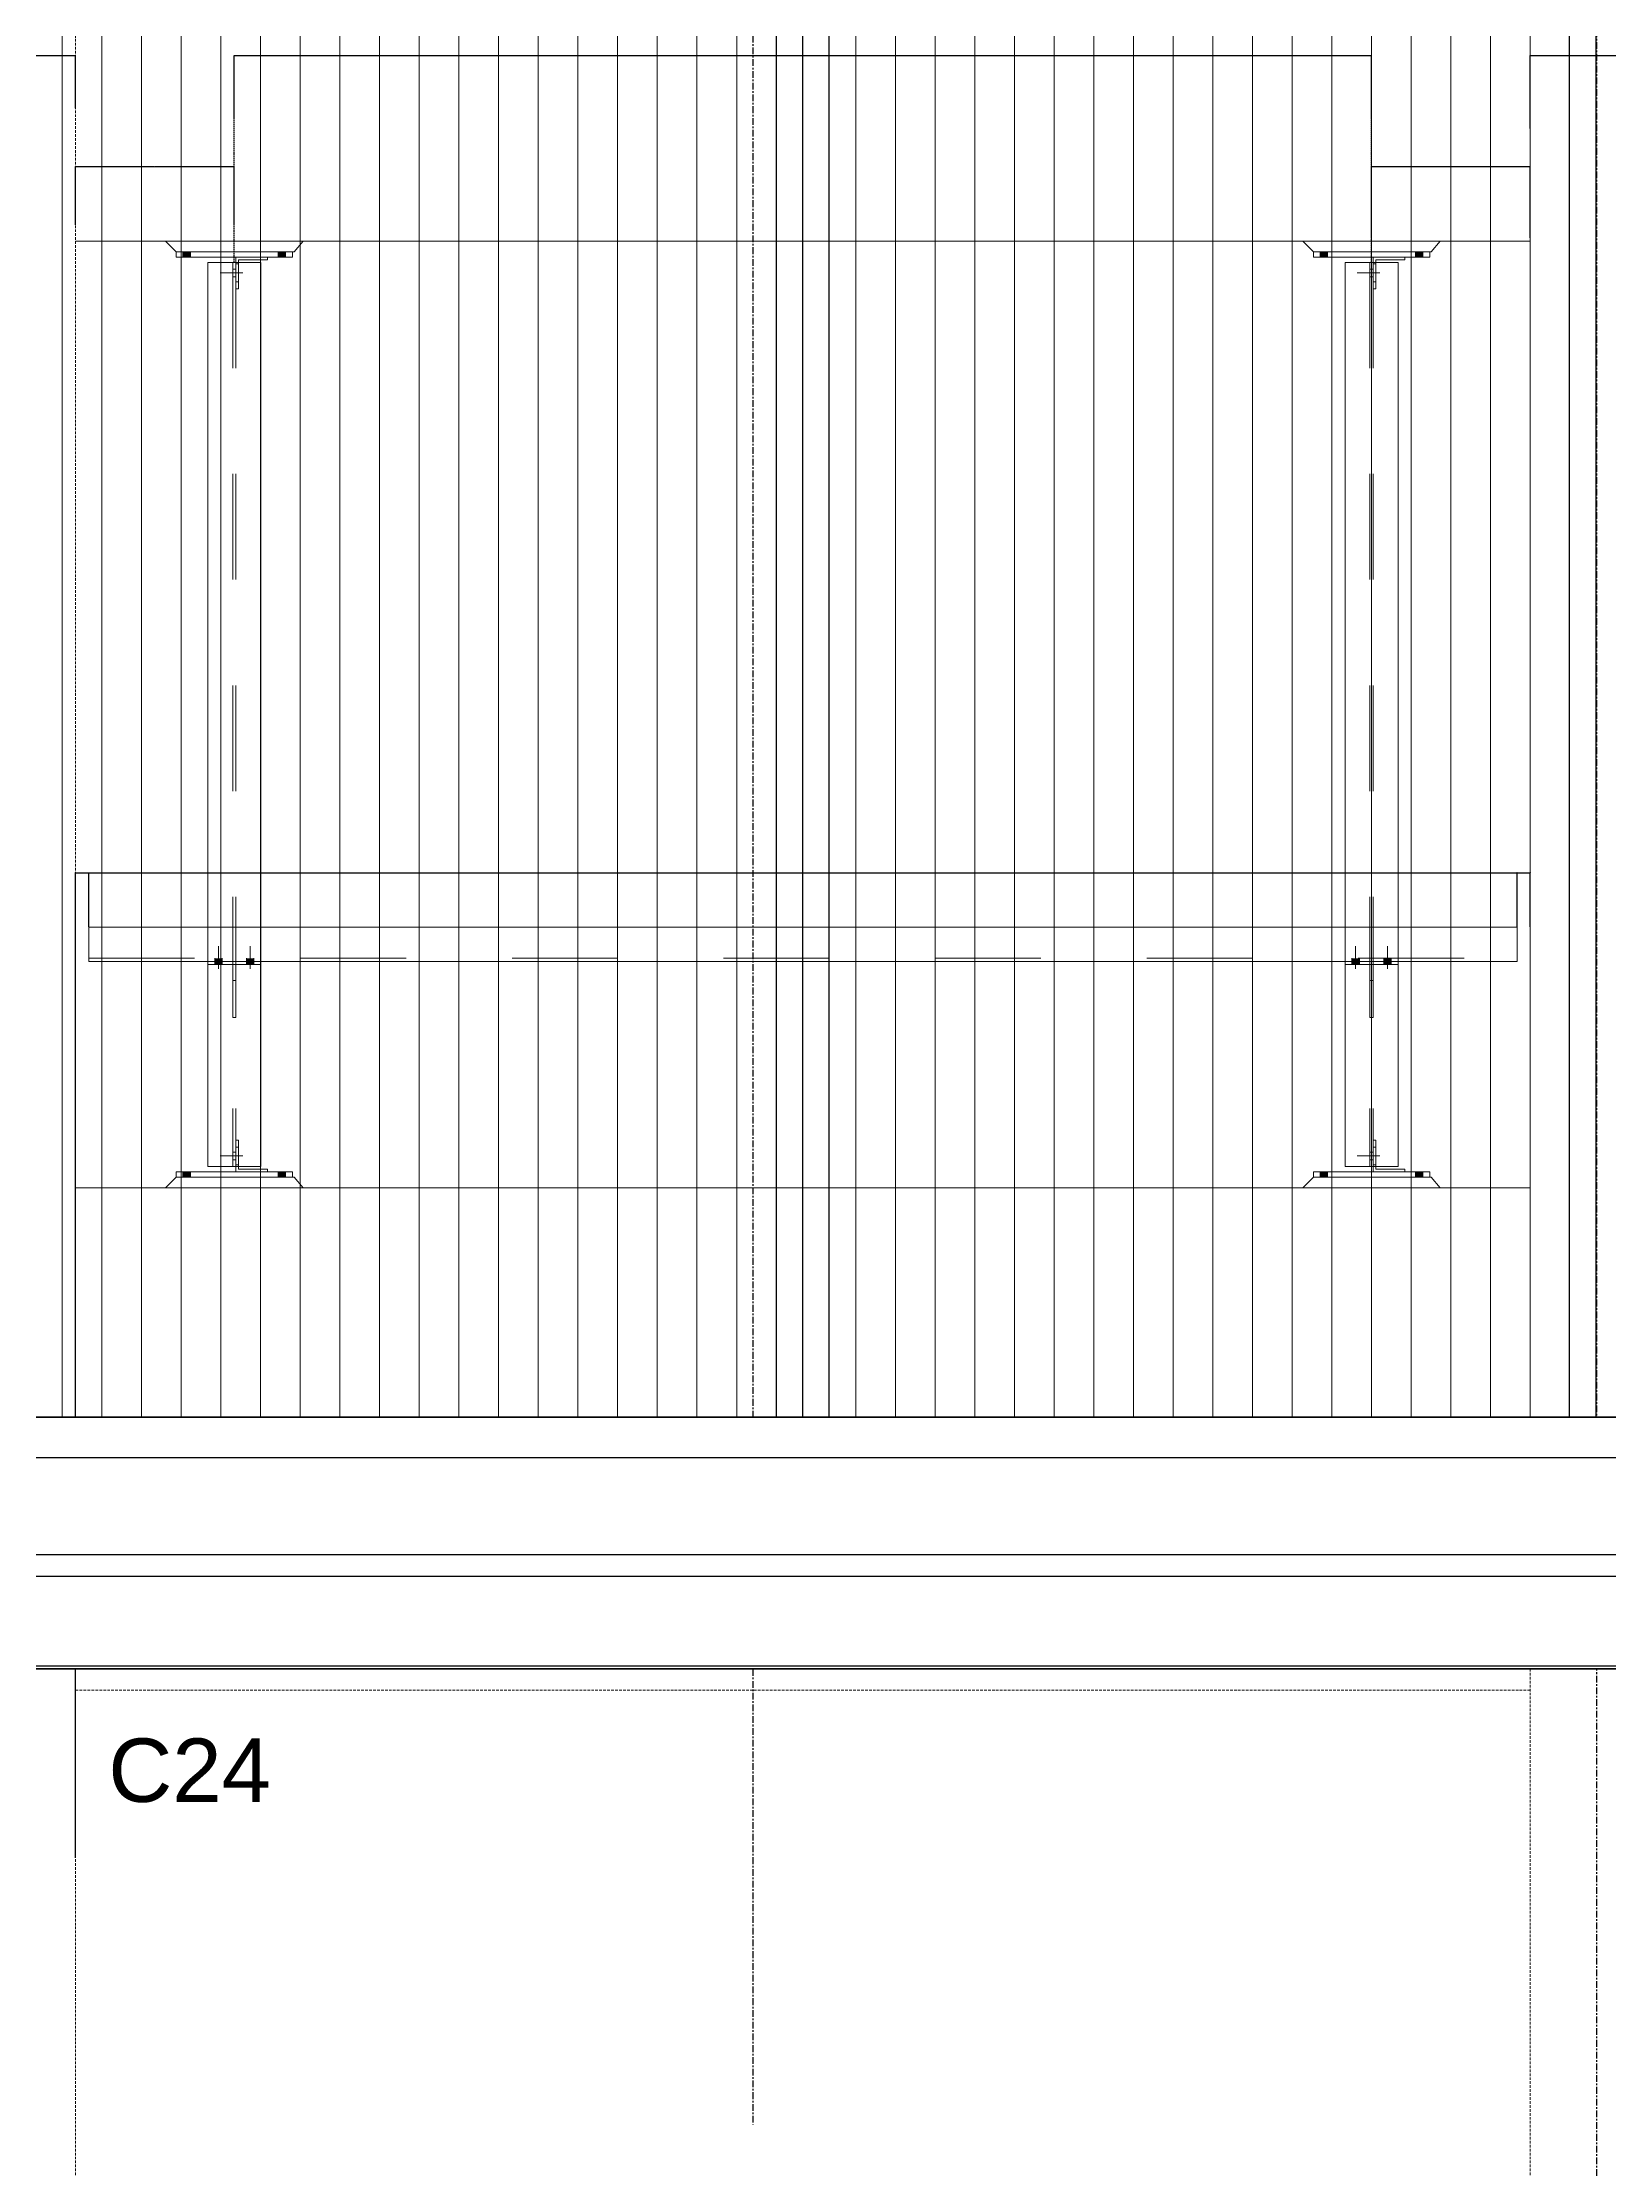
# Model space of a CAD drawing. Header units: millimetres. Extents: x 663313 to 1226001, y 1431724 to 1620898.
# Drawn here: x 799611 to 802573, y 1484052 to 1488074 of the extents above; entities that cross this region are included whole.
import ezdxf

# ---------------------------------------------------------------- set-up
doc = ezdxf.new("R2010")
doc.units = ezdxf.units.MM
for name, pattern in [('Grid Line', [22.225, 12.7, -3.175, 3.175, -3.175]), ('HIDDEN', [0.375, 0.25, -0.125]), ('XKITLINE00', [0]), ('XKITLINE02', [4, 2, -2])]:
    doc.linetypes.add(name, pattern=pattern)
doc.layers.get('Defpoints').update_dxf_attribs({"color": 140})
doc.layers.add('000 - 0_HIDE_OBJ_FRAMING_DEF_SUB', color=1, linetype='Continuous', plot=False)
for name, color, linetype in [('A-canopy', 1, 'Continuous'), ('DIM', 1, 'Continuous'), ('REVISE', 3, 'Continuous')]:
    doc.layers.add(name, color=color, linetype=linetype)
for name, color, linetype, lineweight in [('A-FLOR-E', 2, 'Continuous', 9), ('A-GENM', 29, 'Continuous', 9), ('Bolt', 7, 'Continuous', 0), ('Part', 2, 'Continuous', 0)]:
    doc.layers.add(name, color=color, linetype=linetype, lineweight=lineweight)
doc.styles.add('Arial', font='arial.ttf')
doc.dimstyles.new('Dim - 40 - End', dxfattribs={"dimscale": 0.04, "dimtxt": 3, "dimasz": 1, "dimexe": 0, "dimexo": 2.5, "dimgap": 1.5, "dimtad": 1, "dimdec": 0, "dimlfac": 1000, "dimzin": 1, "dimdsep": 46, "dimtxsty": 'Arial', "dimblk": 'END', "dimcen": 0.09, "dimclrd": 1, "dimclre": 49, "dimclrt": 3, "dimadec": 0, "dimazin": 0, "dimtfac": 1, "dimtdec": 0, "dimtix": 1, "dimtofl": 0, "dimtmove": 2, "dimatfit": 3, "dimfxl": 1, "dimtfill": 1, "dimtfillclr": 256, "dimtolj": 1, "dimtzin": 0, "dimarcsym": 0})

# ---------------------------------------------------------------- blocks, each defined once
blk = doc.blocks.new('GM_Louver Grill Vertical Z1 - Z Profile-18225337-ENT 4 ELE-4 sheet')
at = {"layer": 'A-GENM', "color": 39}
blk.add_line((131839.2, 105680), (131839.2, 110050), dxfattribs=at)
blk = doc.blocks.new('4')
at = {"layer": 'DIM'}
for p, q in [((131613.7, 110050), (131613.7, 105680)), ((131713.7, 110050), (131713.7, 105680)), ((133113.9, 105680), (133113.9, 110050)), ((131613.7, 105730), (130213.4, 105730)), ((131713.7, 105730), (133113.9, 105730))]:
    blk.add_line(p, q, dxfattribs=at)
for points in [[(130163.4, 110050), (131663.7, 110050), (131663.7, 105680), (130163.4, 105680)], [(133163.9, 110050), (131663.7, 110050), (131663.7, 105680), (133163.9, 105680)], [(133163.9, 110050), (134664.2, 110050), (134664.2, 105680), (133163.9, 105680)]]:
    blk.add_lwpolyline(points, close=True, dxfattribs=at)
at = {"layer": 'A-GENM'}
for p in [(-1575, 0), (-1500, 0), (-1425, 0), (-1350, 0), (-1275, 0), (-1200, 0), (-1125, 0), (-1050, 0), (-975, 0), (-900, 0), (-825, 0), (-750, 0), (-675, 0), (-600, 0), (-450, 0), (-375, 0), (-300, 0), (-75, 0), (0, 0), (75, 0), (150, 0), (225, 0), (300, 0), (375, 0), (450, 0), (525, 0), (600, 0), (675, 0), (750, 0), (825, 0), (900, 0), (975, 0), (1050, 0), (1125, 0), (1200, 0)]:
    blk.add_blockref('GM_Louver Grill Vertical Z1 - Z Profile-18225337-ENT 4 ELE-4 sheet', p, dxfattribs=at)
at = {"layer": 'A-GENM', "color": 250}
blk.add_blockref('GM_Louver Grill Vertical Z1 - Z Profile-18225337-ENT 4 ELE-4 sheet', (-525, 0), dxfattribs=at)
blk = doc.blocks.new('*A2968277')
at = {"layer": 'Part', "linetype": 'XKITLINE00', "lineweight": 0}
for p, q in [((441.413366, 88.530227), (441.413366, 87.880227)), ((441.413366, 88.530227), (468.413366, 88.530227)), ((468.413366, 87.880227), (468.413366, 88.530227)), ((441.413366, 87.880227), (468.413366, 87.880227))]:
    blk.add_line(p, q, dxfattribs=at)
at = {"layer": 'Part', "linetype": 'XKITLINE02', "lineweight": 0}
blk.add_line((441.413366, 87.940227), (468.413366, 87.940227), dxfattribs=at)
blk = doc.blocks.new('*A3033278')
at = {"layer": 'Part', "linetype": 'XKITLINE00', "lineweight": 0}
for p, q in [((443.663364, 101.130227), (443.663364, 88.530227)), ((443.663364, 101.130227), (444.663364, 101.130227)), ((444.663364, 101.130227), (444.663364, 88.530227)), ((443.663364, 87.820227), (443.663364, 84.030227)), ((444.663364, 87.820227), (444.663364, 84.030227)), ((443.663364, 84.030227), (444.663364, 84.030227))]:
    blk.add_line(p, q, dxfattribs=at)
at = {"layer": 'Part', "linetype": 'XKITLINE02', "lineweight": 0}
for p, q in [((444.133364, 101.130227), (444.133364, 84.030227)), ((444.193364, 101.130227), (444.193364, 84.030227)), ((443.663364, 88.530227), (443.663364, 87.820227)), ((444.663364, 88.530227), (444.663364, 87.820227))]:
    blk.add_line(p, q, dxfattribs=at)
blk = doc.blocks.new('*A3044279')
at = {"layer": 'Part', "linetype": 'XKITLINE00', "lineweight": 0}
for p, q in [((443.063364, 83.930227), (445.263364, 83.930227)), ((443.063364, 83.830227), (443.063364, 83.930227)), ((445.263364, 83.830227), (443.063364, 83.830227)), ((445.263364, 83.930227), (445.263364, 83.830227))]:
    blk.add_line(p, q, dxfattribs=at)
blk = doc.blocks.new('*A3045280')
at = {"layer": 'Part', "linetype": 'XKITLINE02', "lineweight": 0}
for p, q in [((444.243364, 84.530227), (444.193364, 84.530227)), ((444.193364, 84.530227), (444.193364, 84.030227)), ((444.243364, 84.030227), (444.243364, 84.530227)), ((444.193364, 83.930227), (444.793364, 83.930227))]:
    blk.add_line(p, q, dxfattribs=at)
at = {"layer": 'Part', "linetype": 'XKITLINE00', "lineweight": 0}
for p, q in [((444.193364, 84.030227), (444.193364, 83.930227)), ((444.243364, 83.980227), (444.243364, 84.030227)), ((444.793364, 83.980227), (444.243364, 83.980227)), ((444.793364, 83.930227), (444.793364, 83.980227))]:
    blk.add_line(p, q, dxfattribs=at)
blk = doc.blocks.new('*A3046281')
at = {"layer": 'Part', "linetype": 'XKITLINE00', "lineweight": 0}
for p, q in [((442.863364, 83.630227), (443.063364, 83.830227)), ((443.063364, 83.830227), (445.293364, 83.830227)), ((445.293364, 83.830227), (445.463364, 83.630227))]:
    blk.add_line(p, q, dxfattribs=at)
at = {"layer": 'Part', "linetype": 'XKITLINE02', "lineweight": 0}
blk.add_line((445.463364, 83.630227), (442.863364, 83.630227), dxfattribs=at)
blk = doc.blocks.new('*A3047282')
at = {"layer": 'Bolt', "linetype": 'XKITLINE02', "lineweight": 0}
for p, q in [((444.322564, 84.230227), (443.893364, 84.230227)), ((444.193364, 84.300227), (444.133364, 84.300227)), ((444.193364, 84.160227), (444.133364, 84.160227)), ((444.243364, 84.400227), (444.193364, 84.400227)), ((444.243364, 84.060227), (444.193364, 84.060227))]:
    blk.add_line(p, q, dxfattribs=at)
blk = doc.blocks.new('*A3048283')
at = {"layer": 'Bolt'}
for points in [[(443.333, 83.93), (443.333, 83.83), (443.193, 83.83), (443.193, 83.93)], [(445.133, 83.93), (445.133, 83.83), (444.993, 83.83), (444.993, 83.93)]]:
    blk.add_hatch(color=256, dxfattribs=at).paths.add_polyline_path(points, flags=17)
at = {"layer": 'Bolt', "linetype": 'XKITLINE00', "lineweight": 0}
for p, q in [((443.193, 83.93), (443.193, 83.83)), ((443.263, 83.93), (443.263, 83.83)), ((443.333, 83.93), (443.333, 83.83)), ((444.993, 83.93), (444.993, 83.83)), ((445.063, 83.93), (445.063, 83.83)), ((445.133, 83.93), (445.133, 83.83))]:
    blk.add_line(p, q, dxfattribs=at)
blk = doc.blocks.new('*A3055284')
at = {"layer": 'Bolt'}
for points in [[(443.333, 101.33), (443.333, 101.23), (443.193, 101.23), (443.193, 101.33)], [(445.133, 101.33), (445.133, 101.23), (444.993, 101.23), (444.993, 101.33)]]:
    blk.add_hatch(color=256, dxfattribs=at).paths.add_polyline_path(points, flags=17)
at = {"layer": 'Bolt', "linetype": 'XKITLINE00', "lineweight": 0}
for p, q in [((443.193, 101.23), (443.193, 101.33)), ((443.263, 101.23), (443.263, 101.33)), ((443.333, 101.23), (443.333, 101.33)), ((444.993, 101.23), (444.993, 101.33)), ((445.063, 101.23), (445.063, 101.33)), ((445.133, 101.23), (445.133, 101.33))]:
    blk.add_line(p, q, dxfattribs=at)
blk = doc.blocks.new('*A3056285')
at = {"layer": 'Bolt', "linetype": 'XKITLINE02', "lineweight": 0}
for p, q in [((444.193364, 101.000227), (444.133364, 101.000227)), ((444.243364, 101.100227), (444.193364, 101.100227)), ((444.322564, 100.930227), (443.893364, 100.930227)), ((444.193364, 100.860227), (444.133364, 100.860227)), ((444.243364, 100.760227), (444.193364, 100.760227))]:
    blk.add_line(p, q, dxfattribs=at)
blk = doc.blocks.new('*A3057286')
at = {"layer": 'Part', "linetype": 'XKITLINE00', "lineweight": 0}
for p, q in [((443.063364, 101.330227), (442.863364, 101.530227)), ((445.293364, 101.330227), (445.463364, 101.530227)), ((443.063364, 101.330227), (445.293364, 101.330227))]:
    blk.add_line(p, q, dxfattribs=at)
at = {"layer": 'Part', "linetype": 'XKITLINE02', "lineweight": 0}
blk.add_line((442.863364, 101.530227), (445.463364, 101.530227), dxfattribs=at)
blk = doc.blocks.new('*A3058287')
at = {"layer": 'Part', "linetype": 'XKITLINE00', "lineweight": 0}
for p, q in [((444.193364, 101.230227), (444.193364, 101.130227)), ((444.793364, 101.180227), (444.243364, 101.180227)), ((444.243364, 101.180227), (444.243364, 101.130227)), ((444.793364, 101.230227), (444.793364, 101.180227))]:
    blk.add_line(p, q, dxfattribs=at)
at = {"layer": 'Part', "linetype": 'XKITLINE02', "lineweight": 0}
for p, q in [((444.193364, 101.230227), (444.793364, 101.230227)), ((444.193364, 101.130227), (444.193364, 100.630227)), ((444.243364, 101.130227), (444.243364, 100.630227)), ((444.193364, 100.630227), (444.243364, 100.630227))]:
    blk.add_line(p, q, dxfattribs=at)
blk = doc.blocks.new('*A3059288')
at = {"layer": 'Part', "linetype": 'XKITLINE00', "lineweight": 0}
for p, q in [((443.063364, 101.230227), (443.063364, 101.330227)), ((443.063364, 101.330227), (445.263364, 101.330227)), ((443.063364, 101.230227), (445.263364, 101.230227)), ((445.263364, 101.330227), (445.263364, 101.230227))]:
    blk.add_line(p, q, dxfattribs=at)
blk = doc.blocks.new('*A3092289')
at = {"layer": 'Bolt'}
for points in [[(443.793, 87.88), (443.793, 87.94), (443.933, 87.94), (443.933, 87.88)], [(443.793, 87.82), (443.793, 87.88), (443.933, 87.88), (443.933, 87.82)], [(444.393, 87.88), (444.393, 87.94), (444.533, 87.94), (444.533, 87.88)], [(444.393, 87.82), (444.393, 87.88), (444.533, 87.88), (444.533, 87.82)]]:
    blk.add_hatch(color=256, dxfattribs=at).paths.add_polyline_path(points, flags=17)
at = {"layer": 'Bolt', "linetype": 'XKITLINE00', "lineweight": 0}
for p, q in [((443.863, 87.741), (443.863, 88.17)), ((444.463, 87.741), (444.463, 88.17)), ((443.793, 87.88), (443.793, 87.94)), ((443.793, 87.82), (443.793, 87.88)), ((443.933, 87.88), (443.933, 87.94)), ((443.933, 87.82), (443.933, 87.88)), ((444.393, 87.88), (444.393, 87.94)), ((444.393, 87.82), (444.393, 87.88)), ((444.533, 87.88), (444.533, 87.94)), ((444.533, 87.82), (444.533, 87.88))]:
    blk.add_line(p, q, dxfattribs=at)
blk = doc.blocks.new('*A3093290')
at = {"layer": 'Part', "linetype": 'XKITLINE00', "lineweight": 0}
for p, q in [((443.663364, 87.820227), (443.663364, 87.880227)), ((444.663364, 87.820227), (443.663364, 87.820227)), ((444.663364, 87.880227), (444.663364, 87.820227))]:
    blk.add_line(p, q, dxfattribs=at)
at = {"layer": 'Part', "linetype": 'XKITLINE02', "lineweight": 0}
blk.add_line((443.663364, 87.880227), (444.663364, 87.880227), dxfattribs=at)
blk = doc.blocks.new('*A3094291')
at = {"layer": 'Part', "linetype": 'XKITLINE00', "lineweight": 0}
for p, q in [((444.133364, 87.820227), (444.193364, 87.820227)), ((444.133364, 86.820227), (444.133364, 87.820227)), ((444.193364, 87.820227), (444.193364, 86.820227)), ((444.133364, 87.520227), (444.193364, 87.520227)), ((444.193364, 86.820227), (444.133364, 86.820227))]:
    blk.add_line(p, q, dxfattribs=at)
blk = doc.blocks.new('*A3179295')
at = {"layer": 'Part', "linetype": 'XKITLINE00', "lineweight": 0}
for p, q in [((465.163364, 101.130227), (465.163364, 88.530227)), ((465.163364, 101.130227), (466.163364, 101.130227)), ((466.163364, 101.130227), (466.163364, 88.530227)), ((465.163364, 87.820227), (465.163364, 84.030227)), ((466.163364, 87.820227), (466.163364, 84.030227)), ((465.163364, 84.030227), (466.163364, 84.030227))]:
    blk.add_line(p, q, dxfattribs=at)
at = {"layer": 'Part', "linetype": 'XKITLINE02', "lineweight": 0}
for p, q in [((465.633364, 101.130227), (465.633364, 84.030227)), ((465.693364, 101.130227), (465.693364, 84.030227)), ((465.163364, 88.530227), (465.163364, 87.820227)), ((466.163364, 88.530227), (466.163364, 87.820227))]:
    blk.add_line(p, q, dxfattribs=at)
blk = doc.blocks.new('*A3212318')
at = {"layer": 'Bolt'}
for points in [[(465.293, 87.88), (465.293, 87.94), (465.433, 87.94), (465.433, 87.88)], [(465.293, 87.82), (465.293, 87.88), (465.433, 87.88), (465.433, 87.82)], [(465.893, 87.88), (465.893, 87.94), (466.033, 87.94), (466.033, 87.88)], [(465.893, 87.82), (465.893, 87.88), (466.033, 87.88), (466.033, 87.82)]]:
    blk.add_hatch(color=256, dxfattribs=at).paths.add_polyline_path(points, flags=17)
at = {"layer": 'Bolt', "linetype": 'XKITLINE00', "lineweight": 0}
for p, q in [((465.363, 87.741), (465.363, 88.17)), ((465.963, 87.741), (465.963, 88.17)), ((465.293, 87.88), (465.293, 87.94)), ((465.293, 87.82), (465.293, 87.88)), ((465.433, 87.88), (465.433, 87.94)), ((465.433, 87.82), (465.433, 87.88)), ((465.893, 87.88), (465.893, 87.94)), ((465.893, 87.82), (465.893, 87.88)), ((466.033, 87.88), (466.033, 87.94)), ((466.033, 87.82), (466.033, 87.88))]:
    blk.add_line(p, q, dxfattribs=at)
blk = doc.blocks.new('*A3213319')
at = {"layer": 'Part', "linetype": 'XKITLINE00', "lineweight": 0}
for p, q in [((465.163364, 87.820227), (465.163364, 87.880227)), ((465.163364, 87.820227), (466.163364, 87.820227)), ((466.163364, 87.820227), (466.163364, 87.880227))]:
    blk.add_line(p, q, dxfattribs=at)
at = {"layer": 'Part', "linetype": 'XKITLINE02', "lineweight": 0}
blk.add_line((465.163364, 87.880227), (466.163364, 87.880227), dxfattribs=at)
blk = doc.blocks.new('*A3214320')
at = {"layer": 'Part', "linetype": 'XKITLINE00', "lineweight": 0}
for p, q in [((465.633364, 87.820227), (465.693364, 87.820227)), ((465.633364, 86.820227), (465.633364, 87.820227)), ((465.693364, 87.820227), (465.693364, 86.820227)), ((465.633364, 87.520227), (465.693364, 87.520227)), ((465.693364, 86.820227), (465.633364, 86.820227))]:
    blk.add_line(p, q, dxfattribs=at)
blk = doc.blocks.new('*A3215321')
at = {"layer": 'Part', "linetype": 'XKITLINE00', "lineweight": 0}
for p, q in [((464.563364, 83.930227), (466.763364, 83.930227)), ((464.563364, 83.830227), (464.563364, 83.930227)), ((466.763364, 83.830227), (464.563364, 83.830227)), ((466.763364, 83.930227), (466.763364, 83.830227))]:
    blk.add_line(p, q, dxfattribs=at)
blk = doc.blocks.new('*A3216322')
at = {"layer": 'Part', "linetype": 'XKITLINE02', "lineweight": 0}
for p, q in [((465.743364, 84.530227), (465.693364, 84.530227)), ((465.693364, 84.530227), (465.693364, 84.030227)), ((465.743364, 84.030227), (465.743364, 84.530227)), ((465.693364, 83.930227), (466.293364, 83.930227))]:
    blk.add_line(p, q, dxfattribs=at)
at = {"layer": 'Part', "linetype": 'XKITLINE00', "lineweight": 0}
for p, q in [((465.693364, 84.030227), (465.693364, 83.930227)), ((465.743364, 83.980227), (465.743364, 84.030227)), ((466.293364, 83.980227), (465.743364, 83.980227)), ((466.293364, 83.930227), (466.293364, 83.980227))]:
    blk.add_line(p, q, dxfattribs=at)
blk = doc.blocks.new('*A3217323')
at = {"layer": 'Part', "linetype": 'XKITLINE00', "lineweight": 0}
for p, q in [((464.363364, 83.630227), (464.563364, 83.830227)), ((464.563364, 83.830227), (466.793364, 83.830227)), ((466.793364, 83.830227), (466.963364, 83.630227))]:
    blk.add_line(p, q, dxfattribs=at)
at = {"layer": 'Part', "linetype": 'XKITLINE02', "lineweight": 0}
blk.add_line((466.963364, 83.630227), (464.363364, 83.630227), dxfattribs=at)
blk = doc.blocks.new('*A3218324')
at = {"layer": 'Bolt', "linetype": 'XKITLINE02', "lineweight": 0}
for p, q in [((465.822564, 84.230227), (465.393364, 84.230227)), ((465.693364, 84.300227), (465.633364, 84.300227)), ((465.693364, 84.160227), (465.633364, 84.160227)), ((465.743364, 84.400227), (465.693364, 84.400227)), ((465.743364, 84.060227), (465.693364, 84.060227))]:
    blk.add_line(p, q, dxfattribs=at)
blk = doc.blocks.new('*A3219325')
at = {"layer": 'Bolt'}
for points in [[(464.833, 83.93), (464.833, 83.83), (464.693, 83.83), (464.693, 83.93)], [(466.633, 83.93), (466.633, 83.83), (466.493, 83.83), (466.493, 83.93)]]:
    blk.add_hatch(color=256, dxfattribs=at).paths.add_polyline_path(points, flags=17)
at = {"layer": 'Bolt', "linetype": 'XKITLINE00', "lineweight": 0}
for p, q in [((464.693, 83.93), (464.693, 83.83)), ((464.763, 83.93), (464.763, 83.83)), ((464.833, 83.93), (464.833, 83.83)), ((466.493, 83.93), (466.493, 83.83)), ((466.563, 83.93), (466.563, 83.83)), ((466.633, 83.93), (466.633, 83.83))]:
    blk.add_line(p, q, dxfattribs=at)
blk = doc.blocks.new('*A3220326')
at = {"layer": 'Bolt'}
for points in [[(464.833, 101.33), (464.833, 101.23), (464.693, 101.23), (464.693, 101.33)], [(466.633, 101.33), (466.633, 101.23), (466.493, 101.23), (466.493, 101.33)]]:
    blk.add_hatch(color=256, dxfattribs=at).paths.add_polyline_path(points, flags=17)
at = {"layer": 'Bolt', "linetype": 'XKITLINE00', "lineweight": 0}
for p, q in [((464.693, 101.23), (464.693, 101.33)), ((464.763, 101.23), (464.763, 101.33)), ((464.833, 101.23), (464.833, 101.33)), ((466.493, 101.23), (466.493, 101.33)), ((466.563, 101.23), (466.563, 101.33)), ((466.633, 101.23), (466.633, 101.33))]:
    blk.add_line(p, q, dxfattribs=at)
blk = doc.blocks.new('*A3221327')
at = {"layer": 'Bolt', "linetype": 'XKITLINE02', "lineweight": 0}
for p, q in [((465.693364, 101.000227), (465.633364, 101.000227)), ((465.743364, 101.100227), (465.693364, 101.100227)), ((465.822564, 100.930227), (465.393364, 100.930227)), ((465.693364, 100.860227), (465.633364, 100.860227)), ((465.743364, 100.760227), (465.693364, 100.760227))]:
    blk.add_line(p, q, dxfattribs=at)
blk = doc.blocks.new('*A3222328')
at = {"layer": 'Part', "linetype": 'XKITLINE00', "lineweight": 0}
for p, q in [((464.563364, 101.330227), (464.363364, 101.530227)), ((466.793364, 101.330227), (466.963364, 101.530227)), ((464.563364, 101.330227), (466.793364, 101.330227))]:
    blk.add_line(p, q, dxfattribs=at)
at = {"layer": 'Part', "linetype": 'XKITLINE02', "lineweight": 0}
blk.add_line((464.363364, 101.530227), (466.963364, 101.530227), dxfattribs=at)
blk = doc.blocks.new('*A3223329')
at = {"layer": 'Part', "linetype": 'XKITLINE00', "lineweight": 0}
for p, q in [((465.693364, 101.230227), (465.693364, 101.130227)), ((466.293364, 101.180227), (465.743364, 101.180227)), ((465.743364, 101.180227), (465.743364, 101.130227)), ((466.293364, 101.230227), (466.293364, 101.180227))]:
    blk.add_line(p, q, dxfattribs=at)
at = {"layer": 'Part', "linetype": 'XKITLINE02', "lineweight": 0}
for p, q in [((465.693364, 101.230227), (466.293364, 101.230227)), ((465.693364, 101.130227), (465.693364, 100.630227)), ((465.743364, 101.130227), (465.743364, 100.630227)), ((465.693364, 100.630227), (465.743364, 100.630227))]:
    blk.add_line(p, q, dxfattribs=at)
blk = doc.blocks.new('*A3224330')
at = {"layer": 'Part', "linetype": 'XKITLINE00', "lineweight": 0}
for p, q in [((464.563364, 101.230227), (464.563364, 101.330227)), ((464.563364, 101.330227), (466.763364, 101.330227)), ((464.563364, 101.230227), (466.763364, 101.230227)), ((466.763364, 101.330227), (466.763364, 101.230227))]:
    blk.add_line(p, q, dxfattribs=at)
blk = doc.blocks.new('END')
at = {"color": 1}
for p, q in [((2, 0), (-2, 0)), ((0, 2), (0, -2))]:
    blk.add_line(p, q, dxfattribs=at)
at = {"color": 3}
blk.add_line((-1, -1), (1, 1), dxfattribs=at)
blk = doc.blocks.new('*D3608')
at = {"layer": '000 - 0_HIDE_OBJ_FRAMING_DEF_SUB', "color": 49, "lineweight": -2, "transparency": 16777216}
for p, q in [((-1530, 108391.7), (-1530, 108491.4)), ((-1280, 108391.7), (-1280, 108491.4))]:
    blk.add_line(p, q, dxfattribs=at)
at = {"layer": '000 - 0_HIDE_OBJ_FRAMING_DEF_SUB', "color": 1, "lineweight": -2, "transparency": 16777216}
blk.add_line((-1530, 108491.4), (-1280, 108491.4), dxfattribs=at)
at = {"layer": 'Defpoints', "color": 0, "transparency": 16777216}
for p in [(-1280, 108491.4), (-1530, 108391.6), (-1280, 108391.6)]:
    blk.add_point(p, dxfattribs=at)
at = {"layer": '000 - 0_HIDE_OBJ_FRAMING_DEF_SUB', "color": 1, "lineweight": -2, "transparency": 16777216, "xscale": 0.04, "yscale": 0.04, "zscale": 0.04, "rotation": 180}
blk.add_blockref('END', (-1530, 108491.4), dxfattribs=at)
at = {"layer": '000 - 0_HIDE_OBJ_FRAMING_DEF_SUB', "color": 1, "lineweight": -2, "transparency": 16777216, "xscale": 0.04, "yscale": 0.04, "zscale": 0.04}
blk.add_blockref('END', (-1280, 108491.4), dxfattribs=at)
at = {"layer": '000 - 0_HIDE_OBJ_FRAMING_DEF_SUB', "color": 3, "transparency": 16777216, "insert": (-1405, 108491.5), "char_height": 0.12, "attachment_point": 5, "style": 'Arial', "bg_fill": 3, "box_fill_scale": 1.1, "bg_fill_color": 256, "bg_fill_true_color": 13158600, "bg_fill_transparency": 0}
blk.add_mtext('\\A1;250000', dxfattribs=at)
blk = doc.blocks.new('*D3609')
at = {"layer": '000 - 0_HIDE_OBJ_FRAMING_DEF_SUB', "color": 49, "lineweight": -2, "transparency": 16777216}
for p, q in [((-1280, 108171), (-1280, 108281.3)), ((-980, 108171), (-980, 108281.3))]:
    blk.add_line(p, q, dxfattribs=at)
at = {"layer": '000 - 0_HIDE_OBJ_FRAMING_DEF_SUB', "color": 1, "lineweight": -2, "transparency": 16777216}
blk.add_line((-1280, 108281.3), (-980, 108281.3), dxfattribs=at)
at = {"layer": 'Defpoints', "color": 0, "transparency": 16777216}
for p in [(-980, 108281.3), (-1280, 108170.9), (-980, 108170.9)]:
    blk.add_point(p, dxfattribs=at)
at = {"layer": '000 - 0_HIDE_OBJ_FRAMING_DEF_SUB', "color": 1, "lineweight": -2, "transparency": 16777216, "xscale": 0.04, "yscale": 0.04, "zscale": 0.04, "rotation": 180}
blk.add_blockref('END', (-1280, 108281.3), dxfattribs=at)
at = {"layer": '000 - 0_HIDE_OBJ_FRAMING_DEF_SUB', "color": 1, "lineweight": -2, "transparency": 16777216, "xscale": 0.04, "yscale": 0.04, "zscale": 0.04}
blk.add_blockref('END', (-980, 108281.3), dxfattribs=at)
at = {"layer": '000 - 0_HIDE_OBJ_FRAMING_DEF_SUB', "color": 3, "transparency": 16777216, "insert": (-1130, 108281.4), "char_height": 0.12, "attachment_point": 5, "style": 'Arial', "bg_fill": 3, "box_fill_scale": 1.1, "bg_fill_color": 256, "bg_fill_true_color": 13158600, "bg_fill_transparency": 0}
blk.add_mtext('\\A1;300002', dxfattribs=at)
blk = doc.blocks.new('*D3610')
at = {"layer": '000 - 0_HIDE_OBJ_FRAMING_DEF_SUB', "color": 49, "lineweight": -2, "transparency": 16777216}
for p, q in [((-980, 108372), (-980, 108491.4)), ((1169.7, 108372), (1169.7, 108491.4))]:
    blk.add_line(p, q, dxfattribs=at)
at = {"layer": '000 - 0_HIDE_OBJ_FRAMING_DEF_SUB', "color": 1, "lineweight": -2, "transparency": 16777216}
blk.add_line((-980, 108491.4), (1169.7, 108491.4), dxfattribs=at)
at = {"layer": 'Defpoints', "color": 0, "transparency": 16777216}
for p in [(1169.7, 108491.4), (-980, 108371.9), (1169.7, 108371.9)]:
    blk.add_point(p, dxfattribs=at)
at = {"layer": '000 - 0_HIDE_OBJ_FRAMING_DEF_SUB', "color": 1, "lineweight": -2, "transparency": 16777216, "xscale": 0.04, "yscale": 0.04, "zscale": 0.04, "rotation": 180}
blk.add_blockref('END', (-980, 108491.4), dxfattribs=at)
at = {"layer": '000 - 0_HIDE_OBJ_FRAMING_DEF_SUB', "color": 1, "lineweight": -2, "transparency": 16777216, "xscale": 0.04, "yscale": 0.04, "zscale": 0.04}
blk.add_blockref('END', (1169.7, 108491.4), dxfattribs=at)
at = {"layer": '000 - 0_HIDE_OBJ_FRAMING_DEF_SUB', "color": 3, "transparency": 16777216, "insert": (94.9, 108491.5), "char_height": 0.12, "attachment_point": 5, "style": 'Arial', "bg_fill": 3, "box_fill_scale": 1.1, "bg_fill_color": 256, "bg_fill_true_color": 13158600, "bg_fill_transparency": 0}
blk.add_mtext('\\A1;2149738', dxfattribs=at)
blk = doc.blocks.new('*D3611')
at = {"layer": '000 - 0_HIDE_OBJ_FRAMING_DEF_SUB', "color": 49, "lineweight": -2, "transparency": 16777216}
for p, q in [((1169.7, 108146.2), (1169.7, 108281.3)), ((1470, 108146.2), (1470, 108281.3))]:
    blk.add_line(p, q, dxfattribs=at)
at = {"layer": '000 - 0_HIDE_OBJ_FRAMING_DEF_SUB', "color": 1, "lineweight": -2, "transparency": 16777216}
blk.add_line((1169.8, 108281.3), (1470, 108281.3), dxfattribs=at)
at = {"layer": 'Defpoints', "color": 0, "transparency": 16777216}
for p in [(1470, 108281.3), (1169.7, 108146.1), (1470, 108146.1)]:
    blk.add_point(p, dxfattribs=at)
at = {"layer": '000 - 0_HIDE_OBJ_FRAMING_DEF_SUB', "color": 1, "lineweight": -2, "transparency": 16777216, "xscale": 0.04, "yscale": 0.04, "zscale": 0.04, "rotation": 180}
blk.add_blockref('END', (1169.7, 108281.3), dxfattribs=at)
at = {"layer": '000 - 0_HIDE_OBJ_FRAMING_DEF_SUB', "color": 1, "lineweight": -2, "transparency": 16777216, "xscale": 0.04, "yscale": 0.04, "zscale": 0.04}
blk.add_blockref('END', (1470, 108281.3), dxfattribs=at)
at = {"layer": '000 - 0_HIDE_OBJ_FRAMING_DEF_SUB', "color": 3, "transparency": 16777216, "insert": (1319.9, 108281.4), "char_height": 0.12, "attachment_point": 5, "style": 'Arial', "bg_fill": 3, "box_fill_scale": 1.1, "bg_fill_color": 256, "bg_fill_true_color": 13158600, "bg_fill_transparency": 0}
blk.add_mtext('\\A1;300260', dxfattribs=at)
blk = doc.blocks.new('*D3612')
at = {"layer": '000 - 0_HIDE_OBJ_FRAMING_DEF_SUB', "color": 49, "lineweight": -2, "transparency": 16777216}
for p, q in [((1469.7, 108353.2), (1469.7, 108491.4)), ((1720, 108353.2), (1720, 108491.4))]:
    blk.add_line(p, q, dxfattribs=at)
at = {"layer": '000 - 0_HIDE_OBJ_FRAMING_DEF_SUB', "color": 1, "lineweight": -2, "transparency": 16777216}
blk.add_line((1469.8, 108491.4), (1720, 108491.4), dxfattribs=at)
at = {"layer": 'Defpoints', "color": 0, "transparency": 16777216}
for p in [(1720, 108491.4), (1469.7, 108353.1), (1720, 108353.1)]:
    blk.add_point(p, dxfattribs=at)
at = {"layer": '000 - 0_HIDE_OBJ_FRAMING_DEF_SUB', "color": 1, "lineweight": -2, "transparency": 16777216, "xscale": 0.04, "yscale": 0.04, "zscale": 0.04, "rotation": 180}
blk.add_blockref('END', (1469.7, 108491.4), dxfattribs=at)
at = {"layer": '000 - 0_HIDE_OBJ_FRAMING_DEF_SUB', "color": 1, "lineweight": -2, "transparency": 16777216, "xscale": 0.04, "yscale": 0.04, "zscale": 0.04}
blk.add_blockref('END', (1720, 108491.4), dxfattribs=at)
at = {"layer": '000 - 0_HIDE_OBJ_FRAMING_DEF_SUB', "color": 3, "transparency": 16777216, "insert": (1594.9, 108491.5), "char_height": 0.12, "attachment_point": 5, "style": 'Arial', "bg_fill": 3, "box_fill_scale": 1.1, "bg_fill_color": 256, "bg_fill_true_color": 13158600, "bg_fill_transparency": 0}
blk.add_mtext('\\A1;250260', dxfattribs=at)
blk = doc.blocks.new('*D3623')
at = {"layer": '000 - 0_HIDE_OBJ_FRAMING_DEF_SUB', "color": 49, "lineweight": -2, "transparency": 16777216}
for p, q in [((-1280, 105082.7), (-1280, 106945.8)), ((-1255, 106843.1), (-1255, 106945.8))]:
    blk.add_line(p, q, dxfattribs=at)
at = {"layer": '000 - 0_HIDE_OBJ_FRAMING_DEF_SUB', "color": 1, "lineweight": -2, "transparency": 16777216}
blk.add_line((-1280, 106945.8), (-1255, 106945.8), dxfattribs=at)
at = {"layer": 'Defpoints', "color": 0, "transparency": 16777216}
for p in [(-1255, 106843), (-1280, 105082.6)]:
    blk.add_point(p, dxfattribs=at)
at = {"layer": '000 - 0_HIDE_OBJ_FRAMING_DEF_SUB', "color": 1, "lineweight": -2, "transparency": 16777216, "xscale": 0.04, "yscale": 0.04, "zscale": 0.04, "rotation": 180}
blk.add_blockref('END', (-1280, 106945.8), dxfattribs=at)
at = {"layer": '000 - 0_HIDE_OBJ_FRAMING_DEF_SUB', "color": 1, "lineweight": -2, "transparency": 16777216, "xscale": 0.04, "yscale": 0.04, "zscale": 0.04}
blk.add_blockref('END', (-1255, 106945.8), dxfattribs=at)
at = {"layer": '000 - 0_HIDE_OBJ_FRAMING_DEF_SUB', "color": 3, "transparency": 16777216, "insert": (-1267.5, 106945.9), "char_height": 0.12, "attachment_point": 5, "style": 'Arial', "bg_fill": 3, "box_fill_scale": 1.1, "bg_fill_color": 256, "bg_fill_true_color": 13158600, "bg_fill_transparency": 0}
blk.add_mtext('\\A1;25000', dxfattribs=at)
at = {"layer": 'Defpoints', "color": 0, "transparency": 16777216}
blk.add_point((-1255, 106945.8), dxfattribs=at)
blk = doc.blocks.new('*D3624')
at = {"layer": '000 - 0_HIDE_OBJ_FRAMING_DEF_SUB', "color": 49, "lineweight": -2, "transparency": 16777216}
for p, q in [((-1255, 106843.1), (-1255, 106945.8)), ((1445, 106843.1), (1445, 106945.8))]:
    blk.add_line(p, q, dxfattribs=at)
at = {"layer": '000 - 0_HIDE_OBJ_FRAMING_DEF_SUB', "color": 1, "lineweight": -2, "transparency": 16777216}
blk.add_line((-1255, 106945.8), (1445, 106945.8), dxfattribs=at)
at = {"layer": 'Defpoints', "color": 0, "transparency": 16777216}
for p in [(1445, 106945.8), (-1255, 106843), (1445, 106843)]:
    blk.add_point(p, dxfattribs=at)
at = {"layer": '000 - 0_HIDE_OBJ_FRAMING_DEF_SUB', "color": 1, "lineweight": -2, "transparency": 16777216, "xscale": 0.04, "yscale": 0.04, "zscale": 0.04, "rotation": 180}
blk.add_blockref('END', (-1255, 106945.8), dxfattribs=at)
at = {"layer": '000 - 0_HIDE_OBJ_FRAMING_DEF_SUB', "color": 1, "lineweight": -2, "transparency": 16777216, "xscale": 0.04, "yscale": 0.04, "zscale": 0.04}
blk.add_blockref('END', (1445, 106945.8), dxfattribs=at)
at = {"layer": '000 - 0_HIDE_OBJ_FRAMING_DEF_SUB', "color": 3, "transparency": 16777216, "insert": (95, 106945.9), "char_height": 0.12, "attachment_point": 5, "style": 'Arial', "bg_fill": 3, "box_fill_scale": 1.1, "bg_fill_color": 256, "bg_fill_true_color": 13158600, "bg_fill_transparency": 0}
blk.add_mtext('\\A1;2700000', dxfattribs=at)
blk = doc.blocks.new('*D3625')
at = {"layer": '000 - 0_HIDE_OBJ_FRAMING_DEF_SUB', "color": 49, "lineweight": -2, "transparency": 16777216}
for p, q in [((1445, 106843.1), (1445, 106945.8)), ((1469.7, 106843.1), (1469.7, 106945.8))]:
    blk.add_line(p, q, dxfattribs=at)
at = {"layer": '000 - 0_HIDE_OBJ_FRAMING_DEF_SUB', "color": 1, "lineweight": -2, "transparency": 16777216}
blk.add_line((1445, 106945.8), (1469.7, 106945.8), dxfattribs=at)
at = {"layer": 'Defpoints', "color": 0, "transparency": 16777216}
for p in [(1445, 106843), (1469.7, 106843)]:
    blk.add_point(p, dxfattribs=at)
at = {"layer": '000 - 0_HIDE_OBJ_FRAMING_DEF_SUB', "color": 1, "lineweight": -2, "transparency": 16777216, "xscale": 0.04, "yscale": 0.04, "zscale": 0.04, "rotation": 180}
blk.add_blockref('END', (1445, 106945.8), dxfattribs=at)
at = {"layer": '000 - 0_HIDE_OBJ_FRAMING_DEF_SUB', "color": 1, "lineweight": -2, "transparency": 16777216, "xscale": 0.04, "yscale": 0.04, "zscale": 0.04}
blk.add_blockref('END', (1469.7, 106945.8), dxfattribs=at)
at = {"layer": '000 - 0_HIDE_OBJ_FRAMING_DEF_SUB', "color": 3, "transparency": 16777216, "insert": (1457.4, 106945.9), "char_height": 0.12, "attachment_point": 5, "style": 'Arial', "bg_fill": 3, "box_fill_scale": 1.1, "bg_fill_color": 256, "bg_fill_true_color": 13158600, "bg_fill_transparency": 0}
blk.add_mtext('\\A1;24738', dxfattribs=at)
at = {"layer": 'Defpoints', "color": 0, "transparency": 16777216}
blk.add_point((1469.7, 106945.8), dxfattribs=at)
blk = doc.blocks.new('*U3081')
blk.add_wipeout([(0, -476.3), (-12084.2, -476.3), (-12084.2, -470.3), (-12034.2, -470.3), (-12034.2, -301.3), (-12284.3, -301.3), (-12284.3, -276.3), (-11859, -259.9), (-11859, -76.3), (-11440, -76.3), (-11440, 0), (0, 0)]).dxf.layer = 'A-canopy'
at = {"layer": 'A-canopy'}
for p, q in [((-11440, -76.3), (0, -76.3)), ((-11859, -259.9), (0, -259.9)), ((0, -301.3), (-12034.2, -301.3)), ((-12034.2, -470.3), (0, -470.3))]:
    blk.add_line(p, q, dxfattribs=at)
blk.add_lwpolyline([(0, 0), (-11440, 0), (-11440, -76.3), (-11859, -76.3), (-11859, -259.9), (-12284.3, -276.3), (-12284.3, -301.3), (-12034.2, -301.3), (-12034.2, -470.3), (-12084.2, -470.3), (-12084.2, -476.3), (0, -476.3)], dxfattribs=at)
blk.add_lwpolyline([(0, -476.3), (-12084.2, -476.3), (-12084.2, -470.3), (-12034.2, -470.3), (-12034.2, -301.3), (-12284.3, -301.3), (-12284.3, -276.3), (-11859, -259.9), (-11859, -76.3), (-11440, -76.3), (-11440, 0), (0, 0)], close=True, dxfattribs=at)
blk = doc.blocks.new('W-1-PP18-ST_ENT4_REV00_20260531-231113_ELEVATION_4_ST')
at = {"layer": '000 - 0_HIDE_OBJ_FRAMING_DEF_SUB', "linetype": 'Grid Line'}
blk.add_line((0, 116196.2005), (0, 104578.0862), dxfattribs=at)
at = {"layer": '000 - 0_HIDE_OBJ_FRAMING_DEF_SUB', "color": 251, "linetype": 'Grid Line'}
blk.add_line((1595, 110605.5718), (1595, 102240), dxfattribs=at)
at = {"layer": '000 - 0_HIDE_OBJ_FRAMING_DEF_SUB', "color": 1, "linetype": 'HIDDEN', "ltscale": 10}
for p, q in [((-979.9965, 108100), (-979.9965, 108459.497)), ((1169.7417, 108100), (1169.7417, 108459.497))]:
    blk.add_line(p, q, dxfattribs=at)
at = {"layer": 'A-FLOR-E', "color": 1, "linetype": 'HIDDEN', "ltscale": 20}
blk.add_line((1470.0035, 105400), (-1279.9965, 105400), dxfattribs=at)
for points in [[(-1279.9945, 102240), (-1280, 109849.9999), (-1530, 109849.9999), (-1529.9945, 102240)], [(1720.0055, 102240), (1720, 109849.9999), (1470, 109849.9999), (1470.0055, 102240)]]:
    blk.add_lwpolyline(points, dxfattribs=at)
at = {"layer": 'Part', "linetype": 'XKITLINE00', "lineweight": 0}
for p, q in [((-1279.9965, 108140), (1470.0035, 108140)), ((1470.0035, 106350), (-1279.9965, 106350))]:
    blk.add_line(p, q, dxfattribs=at)
blk.add_blockref('4', (-131569.4634, 0))
at = {"lineweight": 0, "xscale": 100, "yscale": 100, "zscale": 100}
for name, p in [('*A3057286', (-45396.3329, 97986.9773)), ('*A3222328', (-45396.3329, 97986.9773)), ('*A3059288', (-45396.3329, 97986.9773)), ('*A3055284', (-45396.3329, 97986.9773)), ('*A3033278', (-45396.3329, 97986.9773)), ('*A3056285', (-45396.3329, 97986.9773)), ('*A3058287', (-45396.3329, 97986.9773)), ('*A3224330', (-45396.3329, 97986.9773)), ('*A3220326', (-45396.3329, 97986.9773)), ('*A3179295', (-45396.3329, 97986.9773)), ('*A3221327', (-45396.3329, 97986.9773)), ('*A3223329', (-45396.3329, 97986.9773)), ('*A2968277', (-45396.3329, 97989.9773)), ('*A3092289', (-45396.3329, 97989.9773)), ('*A3212318', (-45396.3329, 97989.9773)), ('*A3093290', (-45396.3329, 97989.9773)), ('*A3094291', (-45396.3329, 97989.9773)), ('*A3213319', (-45396.3329, 97989.9773)), ('*A3214320', (-45396.3329, 97989.9773)), ('*A3045280', (-45396.3329, 97986.9773)), ('*A3216322', (-45396.3329, 97986.9773)), ('*A3047282', (-45396.3329, 97986.9773)), ('*A3218324', (-45396.3329, 97986.9773)), ('*A3046281', (-45396.3329, 97986.9773)), ('*A3044279', (-45396.3329, 97986.9773)), ('*A3048283', (-45396.3329, 97986.9773)), ('*A3217323', (-45396.3329, 97986.9773)), ('*A3215321', (-45396.3329, 97986.9773)), ('*A3219325', (-45396.3329, 97986.9773))]:
    blk.add_blockref(name, p, dxfattribs=at)
at = {"layer": 'REVISE', "color": 3, "style": 'Arial'}
blk.add_text('C24', height=120, dxfattribs=at).set_placement((-1218.167, 105188.3898))
at = {"layer": '000 - 0_HIDE_OBJ_FRAMING_DEF_SUB', "color": 1}
for base, p1, p2, picture, middle in [((-1279.9988, 108491.3975), (-1529.9988, 108391.6255), (-1279.9988, 108391.6257), '*D3608', (-1404.9988, 108491.5187)), ((1169.7417, 108491.3975), (-979.9965, 108371.8549), (1169.7417, 108371.8549), '*D3610', (94.8726, 108491.5188)), ((1720.00118, 108491.39747), (1469.74166, 108353.12567), (1720.00118, 108353.12585), '*D3612', (1594.87142, 108491.51874)), ((-979.9965, 108281.2943), (-1279.9988, 108170.8946), (-979.9965, 108170.8946), '*D3609', (-1129.9977, 108281.4156)), ((1470.00118, 108281.29425), (1169.74166, 108146.05658), (1470.00118, 108146.0568), '*D3611', (1319.87142, 108281.41556)), ((-1254.9963, 106945.8089), (-1279.9965, 105082.6304), (-1254.9963, 106843), '*D3623', (-1267.4964, 106945.9301))]:
    dim = blk.add_linear_dim(base=base, p1=p1, p2=p2, dimstyle='Dim - 40 - End', dxfattribs=at)
    dim.commit()
    dim.dimension.update_dxf_attribs({"geometry": picture, "text_midpoint": middle})
dim = blk.add_linear_dim(base=(1445.0037, 106945.8089), p1=(-1254.9963, 106843), p2=(1445.0037, 106843), dimstyle='Dim - 40 - End', dxfattribs=at)
dim.commit()
dim.dimension.update_dxf_attribs({"geometry": '*D3624', "text_midpoint": (95.0037, 106945.9301)})
dim = blk.add_linear_dim(base=(1469.7417, 106945.8089), p1=(1445.0037, 106843), p2=(1469.7417, 106843), dimstyle='Dim - 40 - End', dxfattribs=at)
dim.commit()
dim.dimension.update_dxf_attribs({"geometry": '*D3625', "text_midpoint": (1457.3727, 106945.9302)})

msp = doc.modelspace()

# ---------------------------------------------------------------- block references
at = {"layer": 'DIM', "color": 1}
msp.add_blockref('W-1-PP18-ST_ENT4_REV00_20260531-231113_ELEVATION_4_ST', (800953.6784, 1379558.2938), dxfattribs=at)

# ---------------------------------------------------------------- next in the draw order: block references
msp.add_blockref('*U3081', (805673.6819, 1485474.6189))

doc.saveas('drawing.dxf')
